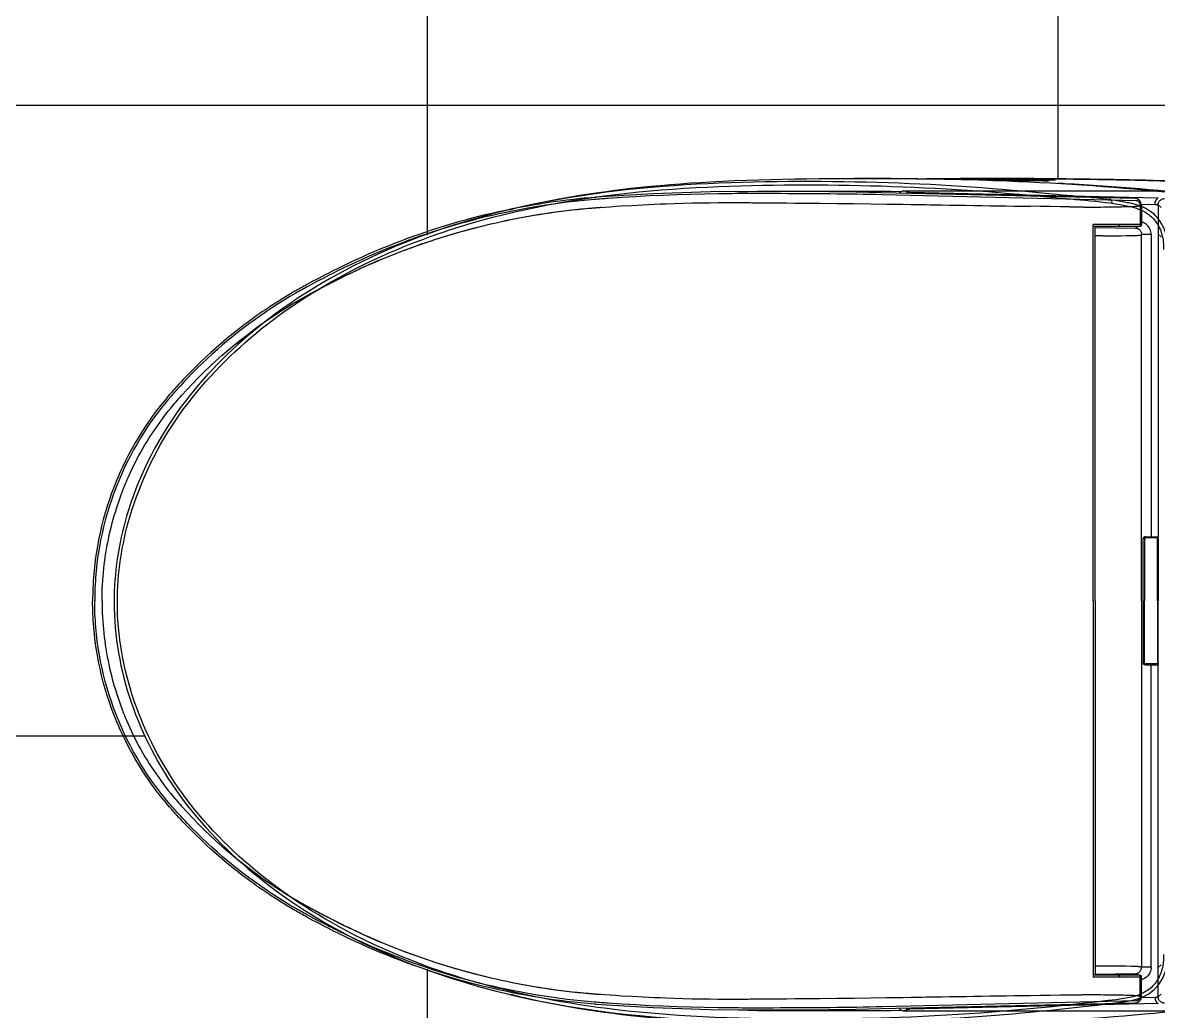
# Model space of a CAD drawing. Header units: millimetres. Extents: x 7294529 to 7346664, y 234399 to 276449.
# Drawn here: x 7331648 to 7332188, y 248269 to 248739 of the extents above; entities that cross this region are included whole.
import ezdxf
from ezdxf.xclip import XClip

# ---------------------------------------------------------------- set-up
doc = ezdxf.new("R2010")
doc.units = ezdxf.units.MM
doc.header["$LTSCALE"] = 100
doc.header["$XCLIPFRAME"] = 2
for name, color, linetype in [('BP', 7, 'Continuous'), ('U-59C-EX$0$FUR_욕실', 6, 'Continuous'), ('U-59C-EX$0$HAT', 8, 'Continuous')]:
    doc.layers.add(name, color=color, linetype=linetype)

# ---------------------------------------------------------------- blocks, each defined once
blk = doc.blocks.new('U-59C-EX$0$대변기')
blk.add_wipeout([(22.25, 172.54), (8.91, 147.75), (6.75, 136.34), (0, 0), (6.75, -136.34), (8.91, -147.75), (22.08, -172.29), (48.75, -190.93), (71.39, -195), (166.78, -195), (163.87, -199.59), (211.56, -201.09), (211.59, -201.6), (211.81, -202.64), (212.51, -203.59), (213.12, -203.98), (214.15, -204.2), (220.75, -204.2), (220.75, -206.36), (211.68, -206.36), (211.16, -206.4), (210.27, -206.68), (209.31, -207.43), (208.75, -208.41), (208.59, -209.09), (208.56, -209.46), (208.57, -265.02), (208.68, -265.02), (208.78, -265.75), (209.15, -266.63), (209.44, -267.04), (210.11, -267.63), (210.66, -267.92), (211.05, -268.03), (211.75, -268.12), (489.29, -268.12), (490.39, -267.86), (490.87, -267.71), (491.45, -267.22), (492.01, -266.5), (492.24, -265.95), (492.34, -265.59), (492.39, -265), (492.39, -209.47), (492.27, -208.62), (492.05, -208.04), (491.65, -207.42), (491.18, -206.97), (490.66, -206.65), (490.05, -206.44), (489.56, -206.38), (489.29, -206.36), (294.65, -206.36), (294.65, -204.2), (299.37, -204.2), (299.93, -204.14), (300.82, -203.77), (301.13, -203.53), (301.57, -203.01), (301.8, -202.57), (301.98, -201.86), (301.98, -201.81), (356.76, -202.11), (409.65, -200.73), (451.07, -197.49), (521.76, -184.13), (558.83, -171.77), (607.51, -146.93), (640.32, -121.72), (666.4, -92.64), (682.86, -64.81), (689.37, -48.84), (694.46, -30.58), (696.68, -17.3), (697.46, -8.65), (697.7, 0.02), (696.02, 21.31), (691.27, 41.8), (683.34, 62.6), (669.05, 87.71), (652.78, 108.07), (630.64, 128.96), (599.08, 150.93), (558.2, 170.85), (516.94, 184.22), (478.6, 192.5), (440.58, 197.36), (409.56, 199.56), (375.33, 200.69), (311.09, 200.7), (281.72, 200.87), (251.35, 200.76), (223.33, 200.38), (188.29, 199.95), (182.4, 198.16), (177.52, 194.77), (79.8, 195), (40.7, 194.57), (37.25, 193.23), (37.25, 185.31)]).dxf.layer = 'U-59C-EX$0$FUR_욕실'
at = {"layer": 'U-59C-EX$0$FUR_욕실'}
for p, q in [((254.59, 200.14, 0), (277.74, 200.31, 0)), ((278.64, 199.99, 0), (255.69, 199.78, 0)), ((286.74, 200.68, 0), (286.74, 200.72, 0)), ((286.74, 200.68, 0), (311.09, 200.7, 0)), ((315.97, 200.65, 0), (311.09, 200.7, 0)), ((321.99, 195), (71.39, 195)), ((319.36, 194.28), (321.99, 195)), ((328.3, 194.83), (323.04, 194.79)), ((391.64, 194.87), (328.3, 194.83)), ((400.7, 194.62), (391.64, 194.87)), ((200.94, 191.53), (319.36, 194.28)), ((211.5, 190.34), (332.26, 193.14)), ((211.99, 191.34), (332.78, 194.14)), ((465.96, 192.15), (468.22, 191.98)), ((465.96, 192.15), (468.22, 191.98)), ((201.05, 188.34), (199.6, 187.07)), ((201.05, 188.34), (201.05, 30.49)), ((209.04, 188.68), (202.5, 188.53)), ((209, 188.09), (209.01, 188.27)), ((209, 188.09), (209, 179)), ((209.01, 188.27), (209.02, 188.4)), ((209.5, 188.29), (209.5, 179)), ((209, 179), (231.95, 179)), ((231.95, 0), (231.95, 179)), ((201.05, 174.46), (199.6, 173.18)), ((204.35, 174.25), (204.35, 30.5)), ((204.35, 174.25), (208.9, 174.25)), ((209.31, 174), (208.9, 174.25)), ((208.9, 0), (208.9, 174.25)), ((210, 178), (231.95, 178)), ((230.95, 177.64), (211.75, 177.34)), ((213.77, 173.76), (213.5, 173.77)), ((230.95, 0), (230.95, 178)), ((201.01, 29.5), (201.01, 0)), ((207.02, 30.5), (201.06, 30.5)), ((201.25, 0), (201.25, 29.5)), ((201.56, 30), (206.84, 30)), ((207.48, 29.5), (207.48, 0)), ((208.11, 0), (208.11, 29.5)), ((201.01, -29.5), (201.01, 0)), ((201.25, 0), (201.25, -29.5)), ((207.48, -29.5), (207.48, 0)), ((208.11, 0), (208.11, -29.5)), ((208.9, 0), (208.9, -174.25)), ((230.95, 0), (230.95, -178)), ((231.95, 0), (231.95, -179)), ((201.05, -188.34), (201.05, -30.49)), ((207.02, -30.5), (201.06, -30.5)), ((201.56, -30), (206.84, -30)), ((204.35, -174.25), (204.35, -30.5)), ((201.05, -174.46), (199.6, -173.18)), ((204.35, -174.25), (208.9, -174.25)), ((209.31, -174), (208.9, -174.25)), ((210, -178), (231.95, -178)), ((230.95, -177.64), (211.75, -177.34)), ((213.77, -173.76), (213.5, -173.77)), ((209, -188.09), (209, -179)), ((209, -179), (231.95, -179)), ((209.5, -188.29), (209.5, -179)), ((201.05, -188.34), (199.6, -187.07)), ((209.04, -188.68), (202.5, -188.53)), ((209, -188.09), (209.01, -188.27)), ((209.01, -188.27), (209.02, -188.4)), ((200.94, -191.53), (319.36, -194.28)), ((211.5, -190.34), (332.26, -193.14)), ((211.99, -191.34), (332.78, -194.14)), ((319.36, -194.28), (321.99, -195)), ((465.96, -192.15), (468.22, -191.98)), ((465.96, -192.15), (468.22, -191.98)), ((321.99, -195), (71.39, -195)), ((328.3, -194.83), (323.04, -194.79)), ((391.64, -194.87), (328.3, -194.83)), ((400.7, -194.62), (391.64, -194.87))]:
    blk.add_line(p, q, dxfattribs=at)
at = {"layer": 'U-59C-EX$0$FUR_욕실', "elevation": 0, "flags": 128}
for points in [[(253.29, 199.87), (253.5, 199.9), (253.99, 199.93), (254.65, 199.95), (254.65, 199.95), (254.65, 199.95)], [(217.61, -190.77), (216.32, -190.59), (212.49, -189.82), (208.81, -188.64), (205.39, -186.89), (202.83, -184.92), (200.61, -182.48), (198.81, -179.55), (197.51, -176.24), (196.78, -172.97), (196.44, -169.57), (196.41, -168.25), (196.41, -168.25), (196.41, -168.25)]]:
    blk.add_lwpolyline(points, dxfattribs=at)
at = {"layer": 'U-59C-EX$0$FUR_욕실'}
for points in [[(332.76, 194.14), (344.74, 194.38), (357.46, 194.55), (370.69, 194.66), (384.1, 194.69)], [(384.1, 194.69), (413.91, 194.56), (441.2, 193.67), (465.96, 192.15)], [(209.02, 188.4), (209.18, 189.27), (209.59, 190.06), (210.22, 190.71), (211.05, 191.16), (212, 191.34)], [(209.02, -188.4), (209.18, -189.27), (209.59, -190.06), (210.22, -190.71), (211.05, -191.16), (212, -191.34)], [(332.76, -194.14), (344.74, -194.38), (357.46, -194.55), (370.69, -194.66), (384.1, -194.69)], [(384.1, -194.69), (413.91, -194.56), (441.2, -193.67), (465.96, -192.15)]]:
    blk.add_lwpolyline(points, dxfattribs=at)
for centre, radius, start, end in [((251.51, 200.36, 0), 0.251, 356.3462, 42.0501), ((254.39, 199.97, 0), 0.261, 356.6271, 40.8951), ((198.05, 188.34), 3, 0.1069, 89.8807), ((128.39, 8780.18), 8593.53, 270.764055, 270.889113), ((210, 179), 1, 179.9999, 270), ((210.01, 179), 1, 180, 269.9999), ((227.37, 955.68), 782.05, 269.99411, 270.26246), ((201.55, 30.5), 0.501, 180.3762, 266.4729), ((201.55, -30.5), 0.501, 93.5271, 179.6238), ((210, -179), 1, 90.0001, 180.0001), ((210.01, -179), 1, 90.0001, 180.0001), ((227.37, -955.68), 782.05, 89.73754, 90.00589), ((198.05, -188.34), 3, 270.1193, 359.8931), ((128.39, -8780.18), 8593.53, 89.110888, 89.235946)]:
    blk.add_arc(centre, radius, start, end, dxfattribs=at)
for points, knots in [([(451.85, 196.23, 0), (445.55, 196.88, 0), (432.96, 198.17, 0), (412.66, 199.48, 0), (391.01, 200.38, 0), (368.14, 200.86, 0), (347.19, 201.02, 0), (328.21, 201.01, 0), (311.19, 200.83, 0), (294.44, 200.49, 0), (276.45, 199.94, 0), (257.29, 199.11, 0), (237.03, 197.93, 0), (217.22, 196.41, 0), (202.89, 195.12, 0), (193.72, 194.09, 0), (189.8, 193.12, 0), (186.23, 191.53, 0), (183.25, 189.51, 0), (180.8, 187.06, 0), (178.87, 184.36, 0), (177.36, 181.29, 0), (176.26, 177.94, 0), (175.56, 174.37, 0), (175.4, 171.9, 0), (175.32, 170.67, 0)], [0, 0, 0, 0, 0.060795, 0.121595, 0.195943, 0.270352, 0.344706, 0.402267, 0.459897, 0.51754, 0.575118, 0.649316, 0.723553, 0.797769, 0.871482, 0.887461, 0.9034, 0.917212, 0.931, 0.942342, 0.953679, 0.964966, 0.976261, 0.988125, 1, 1, 1, 1]), ([(188.56, 199.51, 0), (193.49, 199.65, 0), (203.36, 199.95, 0), (218.31, 200.29, 0), (233.39, 200.56, 0), (248.65, 200.75, 0), (264.08, 200.86, 0), (279.67, 200.88, 0), (295.34, 200.84, 0), (305.84, 200.75, 0), (311.09, 200.7, 0)], [0, 0, 0, 0, 0.124137, 0.248272, 0.372714, 0.497153, 0.622686, 0.748222, 0.874111, 1, 1, 1, 1]), ([(311.09, 200.7, 0), (311.09, 200.7, 0), (305.59, 200.76, 0), (294.63, 200.84, 0), (278.25, 200.89, 0), (264.68, 200.85, 0), (255.22, 200.79, 0), (250.51, 200.75, 0), (247.82, 200.73, 0), (245.81, 200.71, 0), (243.8, 200.68, 0), (241.79, 200.66, 0), (239.78, 200.64, 0), (237.11, 200.6, 0), (233.77, 200.55, 0), (229.77, 200.49, 0), (225.78, 200.42, 0), (221.8, 200.35, 0), (216.51, 200.24, 0), (211.23, 200.13, 0), (205.97, 200, 0), (202.03, 199.9, 0), (198.1, 199.79, 0), (193.67, 199.66, 0), (190.56, 199.57, 0), (188.76, 199.51, 0)], [0, 0, 0, 0, 0.000125, 0.131782, 0.26344, 0.395063, 0.46087, 0.493772, 0.510223, 0.526674, 0.543126, 0.559577, 0.576028, 0.592479, 0.625382, 0.658284, 0.691187, 0.724089, 0.756992, 0.822798, 0.8557, 0.888602, 0.921505, 0.954407, 1, 1, 1, 1]), ([(249.98, 200.41, 0), (250.06, 200.43, 0), (250.22, 200.47, 0), (250.85, 200.51, 0), (251.42, 200.52, 0), (251.7, 200.53, 0)], [0, 0, 0, 0, 0.3333998, 0.6667346, 1, 1, 1, 1]), ([(252.81, 200.22, 0), (252.51, 200.22, 0), (251.91, 200.22, 0), (251.03, 200.25, 0), (250.37, 200.29, 0), (249.99, 200.34, 0), (250, 200.38, 0), (250, 200.39, 0)], [0, 0, 0, 0, 0.220131, 0.440281, 0.660475, 0.880709, 1, 1, 1, 1]), ([(251.7, 200.53, 0), (257.51, 200.58, 0), (269.13, 200.68, 0), (280.87, 200.68, 0), (286.74, 200.68, 0)], [0, 0, 0, 0, 0.499996, 1, 1, 1, 1]), ([(251.76, 200.35, 0), (253.88, 200.37, 0), (257.17, 200.4, 0), (261.06, 200.43, 0), (263.4, 200.44, 0), (265.75, 200.46, 0), (268.1, 200.47, 0), (271.04, 200.48, 0), (273.82, 200.49, 0), (277.01, 200.5, 0), (279.58, 200.5, 0), (282.25, 200.5, 0), (284.5, 200.5, 0), (286.2, 200.5, 0), (286.79, 200.5, 0)], [0, 0, 0, 0, 0.182787, 0.283539, 0.333913, 0.384286, 0.485029, 0.535398, 0.636129, 0.722167, 0.808193, 0.855545, 0.950235, 1, 1, 1, 1]), ([(287.57, 200.42, 0), (281.74, 200.41, 0), (270.1, 200.4, 0), (258.57, 200.28, 0), (252.81, 200.22, 0)], [0, 0, 0, 0, 0.500004, 1, 1, 1, 1]), ([(252.86, 200, 0), (252.94, 200.03, 0), (253.1, 200.07, 0), (253.74, 200.12, 0), (254.31, 200.13, 0), (254.59, 200.14, 0)], [0, 0, 0, 0, 0.3334024, 0.666737, 1, 1, 1, 1]), ([(255.69, 199.78, 0), (255.39, 199.78, 0), (254.78, 199.78, 0), (253.91, 199.81, 0), (253.25, 199.87, 0), (252.87, 199.92, 0), (252.88, 199.96, 0), (252.88, 199.97, 0)], [0, 0, 0, 0, 0.220786, 0.441592, 0.662444, 0.883338, 1, 1, 1, 1]), ([(254.65, 199.95, 0), (255.9, 199.96, 0), (258.25, 199.99, 0), (261.71, 200.03, 0), (265.11, 200.06, 0), (268.57, 200.08, 0), (272.82, 200.11, 0), (275.89, 200.12, 0), (277.79, 200.13, 0)], [0, 0, 0, 0, 0.162311, 0.306342, 0.450377, 0.602622, 0.754854, 1, 1, 1, 1]), ([(277.74, 200.31, 0), (278.04, 200.31, 0), (278.65, 200.31, 0), (279.5, 200.28, 0), (280.15, 200.23, 0), (280.5, 200.17, 0), (280.5, 200.1, 0), (280.15, 200.05, 0), (279.51, 200.01, 0), (278.93, 200, 0), (278.64, 199.99, 0)], [0, 0, 0, 0, 0.124965, 0.249943, 0.374946, 0.49997, 0.625002, 0.750027, 0.875026, 1, 1, 1, 1]), ([(277.79, 200.13, 0), (277.79, 200.16, 0), (277.78, 200.21, 0), (277.77, 200.27, 0), (277.75, 200.3, 0), (277.75, 200.31, 0), (277.74, 200.31, 0)], [0, 0, 0, 0, 0.286738, 0.57528, 0.794289, 1, 1, 1, 1]), ([(286.74, 200.68, 0), (287.04, 200.67, 0), (287.65, 200.67, 0), (288.5, 200.64, 0), (289.14, 200.6, 0), (289.47, 200.55, 0), (289.46, 200.5, 0), (289.1, 200.45, 0), (288.44, 200.42, 0), (287.86, 200.42, 0), (287.57, 200.42, 0)], [0, 0, 0, 0, 0.124968, 0.249948, 0.374951, 0.499974, 0.625005, 0.750027, 0.875025, 1, 1, 1, 1]), ([(286.79, 200.5, 0), (286.78, 200.52, 0), (286.78, 200.58, 0), (286.76, 200.64, 0), (286.75, 200.67, 0), (286.74, 200.67, 0), (286.74, 200.68, 0)], [0, 0, 0, 0, 0.287107, 0.575723, 0.794583, 1, 1, 1, 1]), ([(286.79, 200.5, 0), (286.79, 200.5, 0), (287.01, 200.5, 0), (287.47, 200.49, 0), (288.07, 200.47, 0), (288.36, 200.46, 0), (288.48, 200.45, 0)], [0, 0, 0, 0, 0.000033, 0.373782, 0.745647, 1, 1, 1, 1]), ([(192.39, 194.32, 0), (198.17, 194.89, 0), (209.72, 196.02, 0), (227.43, 197.34, 0), (240.42, 198.19, 0), (247.63, 198.51, 0), (248.73, 198.55, 0)], [0, 0, 0, 0, 0.314595, 0.629182, 0.94376, 1, 1, 1, 1]), ([(198.39, -168.28, 0), (198.39, -168.7, 0), (198.4, -170.2, 0), (198.63, -172.74, 0), (199.29, -175.91, 0), (200.45, -178.92, 0), (202.1, -181.67, 0), (204.2, -183.95, 0), (206.81, -185.93, 0), (209.96, -187.49, 0), (213.56, -188.58, 0), (217.28, -189.28, 0), (224.74, -190.2, 0), (238.4, -191.75, 0), (257.98, -193.82, 0), (279.92, -195.74, 0), (301.73, -197.24, 0), (322.27, -198.22, 0), (341.41, -198.78, 0), (359.05, -199.03, 0), (376.89, -199.03, 0), (396.39, -198.74, 0), (417.57, -198.02, 0), (440.37, -196.53, 0), (461.42, -194.34, 0), (480.64, -191.53, 0), (498.01, -188.31, 0), (515.24, -184.34, 0), (531.63, -179.77, 0), (547.17, -174.62, 0), (561.86, -168.97, 0), (576.26, -162.58, 0), (590.29, -155.44, 0), (603.88, -147.53, 0), (616.39, -139.21, 0), (627.84, -130.55, 0), (638.27, -121.66, 0), (648.12, -112.12, 0), (657.31, -101.96, 0), (665.44, -91.56, 0), (672.5, -80.98, 0), (678.55, -70.32, 0), (683.82, -59.25, 0), (688.21, -47.9, 0), (691.68, -36.31, 0), (694.21, -24.54, 0), (695.79, -12.6, 0), (696.31, -1.18, 0), (695.89, 9.64, 0), (694.74, 19.83, 0), (692.89, 29.91, 0), (690.07, 40.93, 0), (686.02, 52.8, 0), (680.51, 65.34, 0), (674, 77.38, 0), (666.63, 88.73, 0), (658.5, 99.34, 0), (649.73, 109.25, 0), (640.31, 118.58, 0), (630.36, 127.31, 0), (618.86, 136.27, 0), (605.69, 145.25, 0), (590.78, 154.03, 0), (575.33, 161.88, 0), (559.46, 168.81, 0), (541.95, 175.34, 0), (522.76, 181.24, 0), (501.9, 186.36, 0), (480.65, 190.41, 0), (459.06, 193.45, 0), (437.23, 195.59, 0), (415.66, 196.91, 0), (394.45, 197.64, 0), (373.63, 197.93, 0), (353.05, 197.82, 0), (332.51, 197.38, 0), (312.07, 196.6, 0), (291.74, 195.4, 0), (271.8, 193.9, 0), (255.53, 192.29, 0), (242.7, 191.13, 0), (233.17, 190.38, 0), (223.76, 189.31, 0), (216.13, 188.11, 0), (210.32, 186.52, 0), (206.85, 184.79, 0), (204.18, 182.73, 0), (202.11, 180.5, 0), (200.4, 177.68, 0), (199.17, 174.36, 0), (198.49, 170.79, 0), (198.42, 168.33, 0), (198.39, 167.1, 0)], [0, 0, 0, 0, 0.001013, 0.003622, 0.006228, 0.009035, 0.011841, 0.014627, 0.017416, 0.020908, 0.024426, 0.027971, 0.031501, 0.045381, 0.066017, 0.085104, 0.104198, 0.12328, 0.137934, 0.152601, 0.167268, 0.181921, 0.200236, 0.218565, 0.236881, 0.250956, 0.265043, 0.279128, 0.293198, 0.305689, 0.318219, 0.330762, 0.343296, 0.355806, 0.368283, 0.37916, 0.390074, 0.400992, 0.41189, 0.422754, 0.432485, 0.442242, 0.451997, 0.461726, 0.47128, 0.480865, 0.490446, 0.499993, 0.508129, 0.516286, 0.524445, 0.532584, 0.543445, 0.554344, 0.565246, 0.576112, 0.586613, 0.597144, 0.607694, 0.61824, 0.628753, 0.642488, 0.65626, 0.670054, 0.683843, 0.697592, 0.714681, 0.731786, 0.74888, 0.766406, 0.783944, 0.801471, 0.818416, 0.835382, 0.852348, 0.869292, 0.88688, 0.904485, 0.922096, 0.939692, 0.948425, 0.957164, 0.965892, 0.974611, 0.978706, 0.982792, 0.98541, 0.988024, 0.991033, 0.994042, 0.997019, 1, 1, 1, 1]), ([(216.43, 189.48, 0), (218.56, 189.89, 0), (223.77, 190.88, 0), (232.28, 191.76, 0), (241.85, 192.56, 0), (254.52, 193.72, 0), (270.37, 195.32, 0), (289.67, 196.82, 0), (309.32, 198.03, 0), (329.55, 198.88, 0), (350.38, 199.37, 0), (371.78, 199.53, 0), (393.43, 199.26, 0), (415.08, 198.52, 0), (436.66, 197.22, 0), (458.08, 195.16, 0), (477.79, 192.44, 0), (495.73, 189.19, 0), (511.91, 185.61, 0), (527.93, 181.34, 0), (543.99, 176.27, 0), (560.03, 170.29, 0), (576, 163.32, 0), (591.53, 155.43, 0), (606.54, 146.59, 0), (619.78, 137.56, 0), (631.36, 128.53, 0), (641.4, 119.73, 0), (650.88, 110.33, 0), (659.72, 100.34, 0), (667.92, 89.64, 0), (675.35, 78.19, 0), (681.92, 66.02, 0), (687.48, 53.36, 0), (691.56, 41.38, 0), (694.41, 30.24, 0), (696.28, 20.05, 0), (697.44, 9.75, 0), (697.86, -1.19, 0), (697.33, -12.73, 0), (695.75, -24.79, 0), (693.19, -36.69, 0), (689.69, -48.4, 0), (685.25, -59.87, 0), (679.94, -71.04, 0), (673.83, -81.8, 0), (666.71, -92.48, 0), (658.52, -102.97, 0), (649.27, -113.21, 0), (639.33, -122.82, 0), (628.83, -131.78, 0), (617.3, -140.51, 0), (604.71, -148.88, 0), (591.04, -156.84, 0), (576.93, -164.02, 0), (562.44, -170.44, 0), (547.68, -176.13, 0), (532.19, -181.26, 0), (516, -185.78, 0), (499.13, -189.69, 0), (482.11, -192.89, 0), (462.9, -195.75, 0), (441.5, -198.03, 0), (418.01, -199.59, 0), (394.51, -200.39, 0), (371.13, -200.68, 0), (347.95, -200.52, 0), (326.9, -199.97, 0), (307.94, -199.13, 0), (290.95, -198.09, 0), (274.24, -196.8, 0), (255.58, -195.11, 0), (237.59, -193.13, 0), (224.27, -191.69, 0), (218.47, -190.89, 0), (217.61, -190.77, 0)], [0, 0, 0, 0, 0.006414, 0.015663, 0.024923, 0.034178, 0.052154, 0.070145, 0.08813, 0.106098, 0.124692, 0.14331, 0.161928, 0.180522, 0.198654, 0.216798, 0.23493, 0.248839, 0.262762, 0.276681, 0.290586, 0.305167, 0.319791, 0.33442, 0.349026, 0.363592, 0.374762, 0.385967, 0.397177, 0.408367, 0.419523, 0.431089, 0.442694, 0.454295, 0.465855, 0.474529, 0.483225, 0.491917, 0.500588, 0.510762, 0.520971, 0.531186, 0.541366, 0.55172, 0.562103, 0.572488, 0.582845, 0.594387, 0.605965, 0.617564, 0.629159, 0.640716, 0.653946, 0.667211, 0.680502, 0.693803, 0.70709, 0.720335, 0.734871, 0.749421, 0.763973, 0.778513, 0.798415, 0.818332, 0.838233, 0.858409, 0.878602, 0.898779, 0.914313, 0.929857, 0.945405, 0.960943, 0.982757, 0.997423, 1, 1, 1, 1]), ([(324.29, 193.94), (324.23, 194.01), (323.91, 194.36), (323.17, 194.85), (322.38, 195), (321.99, 195)], [0.4457001, 0.4457001, 0.4457001, 0.4457001, 0.4999759, 0.7499681, 1, 1, 1, 1]), ([(509.43, 186.04, 0), (508.96, 186.17, 0), (502.35, 188, 0), (494.15, 189.63, 0), (480.55, 192.22, 0), (468.05, 194.27, 0), (456.98, 195.61, 0), (451.85, 196.23, 0)], [0, 0, 0, 0, 0.024918, 0.351384, 0.42809, 0.734974, 1, 1, 1, 1]), ([(196.41, 167.07, 0), (196.41, 167.07, 0), (196.42, 168.38, 0), (196.58, 170.99, 0), (197.32, 174.8, 0), (198.68, 178.36, 0), (200.54, 181.39, 0), (202.76, 183.78, 0), (205.58, 185.97, 0), (209.2, 187.79, 0), (213.02, 188.93, 0), (215.49, 189.33, 0), (216.43, 189.48, 0)], [0, 0, 0, 0, 0.000002, 0.106732, 0.213329, 0.32269, 0.432016, 0.52638, 0.620826, 0.765115, 0.909718, 1, 1, 1, 1]), ([(202.5, 188.53), (202.49, 188.89), (202.43, 189.44), (202.24, 190.14), (201.99, 190.72), (201.61, 191.28), (201.14, 191.52), (200.94, 191.53)], [0, 0, 0, 0, 0.301773, 0.453409, 0.595897, 0.831215, 1, 1, 1, 1]), ([(209.5, 188.29), (209.5, 188.43), (209.53, 188.71), (209.64, 189.05), (209.77, 189.3), (209.91, 189.53), (210.13, 189.78), (210.39, 189.98), (210.61, 190.11), (210.78, 190.19), (210.96, 190.25), (211.19, 190.31), (211.38, 190.33), (211.5, 190.34)], [0, 0, 0, 0, 0.134861, 0.2682, 0.333559, 0.398236, 0.524101, 0.646791, 0.70672, 0.766235, 0.825311, 0.883786, 1, 1, 1, 1]), ([(224.13, 191.29, 0), (224.13, 191.29, 0), (223.93, 191.15, 0), (223.5, 190.72, 0), (223.08, 190.01, 0), (222.99, 189.47, 0), (222.96, 189.28, 0)], [0, 0, 0, 0, 0.000025, 0.3088, 0.759133, 1, 1, 1, 1]), ([(435.19, 188.88), (429.67, 189.09), (418.67, 189.39), (406.31, 189.48), (398.11, 189.43), (392.68, 189.39), (383.23, 189.32), (364.5, 189.15), (338.02, 188.86), (316.92, 188.57), (307.92, 188.38)], [0, 0, 0, 0, 0.128721, 0.256371, 0.28812, 0.31977, 0.382879, 0.508337, 0.75621, 1, 1, 1, 1]), ([(320.86, 193.86), (320.74, 193.93), (320.27, 194.17), (319.75, 194.28), (319.36, 194.28)], [0.6635588, 0.6635588, 0.6635588, 0.6635588, 0.7511899, 1, 1, 1, 1]), ([(319.36, 194.28), (319.57, 194.27), (319.86, 194.12), (320.07, 193.91), (320.13, 193.85)], [0, 0, 0, 0, 0.1762572, 0.246632, 0.246632, 0.246632, 0.246632]), ([(332.26, 193.14), (336.29, 193.23), (344.58, 193.4), (353.97, 193.52), (360.44, 193.58), (364.9, 193.62), (372.79, 193.67), (379.57, 193.69), (384.1, 193.69)], [0, 0, 0, 0, 0.233226, 0.479703, 0.543407, 0.607851, 0.73758, 1, 1, 1, 1]), ([(384.1, 193.69), (386.29, 193.69), (390.66, 193.69), (397.21, 193.69), (403.77, 193.69), (416.87, 193.56), (436.5, 193.01), (455.01, 191.96), (464.8, 191.24), (465.89, 191.16)], [0, 0, 0, 0, 0.080106, 0.160211, 0.240304, 0.320362, 0.640313, 0.960036, 1, 1, 1, 1]), ([(465.89, 191.16), (466.97, 191.08), (470.24, 190.82), (477.84, 190.14), (488.7, 188.83), (501.67, 186.75), (518.82, 183.3), (539.9, 177.76), (560.4, 170.62), (576.39, 163.99), (586.21, 159.46), (593.97, 155.62), (599.75, 152.64), (603.58, 150.6), (605.49, 149.57)], [0, 0, 0, 0, 0.022282, 0.066856, 0.156105, 0.245608, 0.335377, 0.513517, 0.690371, 0.778671, 0.867053, 0.911312, 0.955625, 1, 1, 1, 1]), ([(468.22, 191.98), (468.55, 191.95), (471.07, 191.75), (477.95, 191.13), (488.83, 189.82), (501.85, 187.73), (519.05, 184.27), (540.19, 178.72), (560.75, 171.56), (576.79, 164.91), (586.63, 160.36), (594.41, 156.51), (600.21, 153.53), (604.05, 151.48), (605.97, 150.45)], [0, 0, 0, 0, 0.006979, 0.052255, 0.142908, 0.23382, 0.325002, 0.505945, 0.685583, 0.775273, 0.865045, 0.909975, 0.954955, 1, 1, 1, 1]), ([(202.5, 188.53), (202.3, 188.52), (201.96, 188.5), (201.52, 188.46), (201.24, 188.42), (201.1, 188.38), (201.06, 188.36), (201.05, 188.34)], [0, 0, 0, 0, 0.394723, 0.703633, 0.907827, 0.967538, 1, 1, 1, 1]), ([(242.98, 187.4), (237.21, 187.34), (233.65, 187.32), (228.36, 187.33), (223.28, 187.38), (218.63, 187.44), (214.86, 187.61), (211.68, 187.63), (210.31, 187.98), (208.99, 187.88), (209, 188.09)], [0, 0, 0, 0, 0.176478, 0.356056, 0.528849, 0.685348, 0.816957, 0.916462, 0.978461, 1, 1, 1, 1]), ([(307.92, 188.38), (302.79, 188.3), (292.52, 188.15), (277.13, 187.91), (266.87, 187.75), (261.74, 187.67)], [0, 0, 0, 0, 0.333471, 0.666804, 1, 1, 1, 1]), ([(518.55, 179.28), (504.95, 182.48), (489.44, 185.08), (472.95, 186.64), (469.91, 186.9), (468.18, 187.03), (463.84, 187.35), (452.98, 188.08), (442.55, 188.59), (435.19, 188.88)], [0, 0, 0, 0, 0.500485, 0.562901, 0.594113, 0.609721, 0.625329, 0.750198, 1, 1, 1, 1]), ([(518.52, 179.28), (511.68, 180.89), (497.91, 183.66), (482.26, 185.77), (471.81, 186.77), (468.15, 187.05), (466.23, 187.19), (466.05, 187.2)], [0, 0, 0, 0, 0.397095, 0.792478, 0.89126, 0.990019, 1, 1, 1, 1]), ([(204.35, 174.25), (204.35, 175.08), (204.69, 176.72), (206.06, 178.73), (207.65, 179.79), (208.68, 180.12), (209, 180.19)], [0, 0, 0, 0, 0.2681868, 0.5244934, 0.7665182, 0.8712251, 0.8712251, 0.8712251, 0.8712251]), ([(209.5, 179), (209.5, 178.83), (209.54, 178.53), (209.7, 178.15), (209.92, 178), (210.01, 178)], [0, 0, 0, 0, 0.418065, 0.759209, 1, 1, 1, 1]), ([(219.92, 178), (219.83, 178), (219.6, 178.15), (219.45, 178.53), (219.41, 178.83), (219.41, 179)], [0, 0, 0, 0, 0.240791, 0.581935, 1, 1, 1, 1]), ([(604.54, 145.97), (603.46, 146.55), (601.25, 147.74), (596.75, 150.11), (591.02, 153.03), (584.09, 156.41), (570.08, 162.83), (548.45, 171.26), (528.59, 176.92), (518.52, 179.28)], [0, 0, 0, 0, 0.039701, 0.081457, 0.164878, 0.24822, 0.331513, 0.664619, 1, 1, 1, 1]), ([(604.92, 145.79), (604.28, 146.14), (602.39, 147.16), (597.95, 149.53), (592.83, 152.15), (587.68, 154.69), (574.74, 160.9), (557.39, 167.99), (535.41, 175.02), (524.2, 177.96), (518.55, 179.28)], [0, 0, 0, 0, 0.023212, 0.06963, 0.162391, 0.208744, 0.255085, 0.626052, 0.812702, 1, 1, 1, 1]), ([(211.75, 177.34), (211.37, 177.32), (210.61, 177.14), (209.67, 176.44), (209.05, 175.43), (208.9, 174.64), (208.9, 174.25)], [0, 0, 0, 0, 0.243275, 0.491907, 0.745251, 1, 1, 1, 1]), ([(213.5, 173.77), (212.93, 173.78), (211.94, 173.81), (210.78, 173.86), (210.08, 173.9), (209.71, 173.93), (209.47, 173.96), (209.35, 173.98), (209.31, 174)], [0, 0, 0, 0, 0.404606, 0.710975, 0.824501, 0.910788, 0.969368, 1, 1, 1, 1]), ([(211.75, 177.34), (211.54, 177.34), (211.16, 177.53), (210.9, 177.84), (210.79, 178)], [0, 0, 0, 0, 0.1683215, 0.3284292, 0.3284292, 0.3284292, 0.3284292]), ([(227.29, 173.63), (226.02, 173.63), (221.52, 173.64), (217.01, 173.68), (213.77, 173.76)], [0, 0, 0, 0, 0.280677, 1, 1, 1, 1]), ([(665.61, 97.67), (662.13, 101.55), (654.92, 109.06), (643.37, 119.56), (633.17, 127.64), (625.74, 132.92), (621.41, 135.84), (617.04, 138.68), (612.6, 141.4), (608.11, 144), (605.79, 145.29), (604.6, 145.94), (604.54, 145.97)], [0, 0, 0, 0, 0.199766, 0.398867, 0.598199, 0.698268, 0.748439, 0.798515, 0.898244, 0.947931, 0.997518, 1, 1, 1, 1]), ([(605.49, 149.57), (606.45, 149.05), (608.36, 148), (614.06, 144.76), (620.59, 140.74), (627.87, 135.82), (638.57, 128.14), (650.4, 118.31), (661.32, 107.54), (666.56, 101.93), (669.49, 98.65), (672.38, 95.32), (675.84, 91.05), (681.05, 84.01), (686.95, 74.81), (692.02, 65.13), (695.11, 58.13), (696.76, 54.05), (699.08, 47.88), (702.05, 38.48), (704.88, 25.67), (706.29, 14.82), (706.77, 7.17), (706.9, 2.95), (706.91, 0.92), (706.91, 0)], [0, 0, 0, 0, 0.0085672, 0.0171488, 0.0516529, 0.0690261, 0.0863668, 0.1553748, 0.1898939, 0.2072039, 0.2158775, 0.2245673, 0.2419211, 0.2591776, 0.293528, 0.3278953, 0.3451734, 0.3538508, 0.3625469, 0.3970834, 0.431417, 0.4658156, 0.4831278, 0.4918234, 0.4990891, 0.4990891, 0.4990891, 0.4990891]), ([(605.97, 150.45), (606.93, 149.93), (608.84, 148.87), (614.56, 145.62), (621.13, 141.58), (628.44, 136.64), (639.18, 128.93), (651.06, 119.06), (662.04, 108.24), (667.3, 102.6), (669.8, 99.81), (670.81, 98.64), (671.1, 98.31)], [0, 0, 0, 0, 0.039042, 0.078171, 0.235497, 0.314713, 0.39378, 0.70843, 0.865825, 0.944752, 0.9843, 1, 1, 1, 1]), ([(703.44, 0), (703.38, 10.33), (702.3, 20.43), (700.19, 30.3), (699.21, 34.9), (697.33, 41.97), (694.51, 50.11), (692.59, 54.98), (689.53, 62.17), (684.24, 72.61), (677.14, 83.52), (671.58, 90.73), (668.22, 94.73), (666.49, 96.7), (665.61, 97.67)], [-0.395383, -0.395383, -0.395383, -0.395383, 0, 0, 0, 0.183822, 0.286135, 0.337536, 0.388771, 0.592232, 0.795258, 0.897378, 0.94872, 1, 1, 1, 1]), ([(671.1, 98.31), (671.54, 97.81), (673.42, 95.62), (676.63, 91.66), (681.87, 84.57), (687.81, 75.31), (692.91, 65.57), (696.03, 58.52), (697.69, 54.41), (700.03, 48.2), (703.01, 38.74), (705.86, 25.84), (707.28, 14.92), (707.77, 7.22), (707.89, 2.97), (707.91, 0.93), (707.91, 0)], [0, 0, 0, 0, 0.0067599, 0.0291187, 0.051352, 0.0956095, 0.1398887, 0.1621498, 0.1733299, 0.1845342, 0.2290313, 0.2732672, 0.3175866, 0.3398917, 0.3510952, 0.3604565, 0.3604565, 0.3604565, 0.3604565]), ([(201.01, 29.5), (201.01, 29.58), (201.01, 29.85), (201.01, 30.13), (201.03, 30.31)], [0, 0, 0, 0, 0.301995, 1, 1, 1, 1]), ([(201.03, 30.31), (201.03, 30.34), (201.03, 30.4), (201.04, 30.46), (201.05, 30.49)], [0, 0, 0, 0, 0.366935, 1, 1, 1, 1]), ([(201.05, 30.49), (201.05, 30.5), (201.06, 30.5), (201.06, 30.5), (201.06, 30.5)], [0, 0, 0, 0, 0.483873, 1, 1, 1, 1]), ([(201.56, 30), (201.43, 30), (201.17, 30.11), (201.06, 30.37), (201.06, 30.5)], [0, 0, 0, 0, 0.49913, 1, 1, 1, 1]), ([(201.25, 29.5), (201.25, 29.58), (201.26, 29.77), (201.4, 29.98), (201.52, 30)], [0, 0, 0, 0, 0.380763, 1, 1, 1, 1]), ([(201.56, 30), (201.55, 30), (201.54, 30), (201.53, 30), (201.52, 30)], [0, 0, 0, 0, 0.519468, 1, 1, 1, 1]), ([(207.48, 29.5), (207.48, 29.58), (207.45, 29.73), (207.24, 29.97), (206.99, 30), (206.83, 30)], [0, 0, 0, 0, 0.254601, 0.498893, 1, 1, 1, 1]), ([(207.02, 30.5), (207.02, 30.38), (207.01, 30.21), (206.9, 30), (206.84, 30)], [0, 0, 0, 0, 0.643965, 1, 1, 1, 1]), ([(207.02, 30.5), (207.3, 30.5), (207.9, 30.36), (208.11, 29.76), (208.11, 29.5)], [0, 0, 0, 0, 0.513589, 1, 1, 1, 1]), ([(605.49, -149.57), (606.45, -149.05), (608.36, -148), (614.06, -144.76), (620.59, -140.74), (627.87, -135.82), (638.57, -128.14), (650.4, -118.31), (661.32, -107.54), (666.56, -101.93), (669.49, -98.65), (672.38, -95.32), (675.84, -91.05), (681.05, -84.01), (686.95, -74.81), (692.02, -65.13), (695.11, -58.13), (696.76, -54.05), (699.08, -47.88), (702.05, -38.48), (704.88, -25.67), (706.29, -14.82), (706.77, -7.17), (706.9, -2.95), (706.91, -0.92), (706.91, 0)], [0, 0, 0, 0, 0.0085672, 0.0171488, 0.0516529, 0.0690261, 0.0863668, 0.1553748, 0.1898939, 0.2072039, 0.2158775, 0.2245673, 0.2419211, 0.2591776, 0.293528, 0.3278953, 0.3451734, 0.3538508, 0.3625469, 0.3970834, 0.431417, 0.4658156, 0.4831278, 0.4918234, 0.4990891, 0.4990891, 0.4990891, 0.4990891]), ([(703.44, 0), (703.38, -10.33), (702.3, -20.43), (700.19, -30.3), (699.21, -34.9), (697.33, -41.97), (694.51, -50.11), (692.59, -54.98), (689.53, -62.17), (684.24, -72.61), (677.14, -83.52), (671.58, -90.73), (668.22, -94.73), (666.49, -96.7), (665.61, -97.67)], [-0.395383, -0.395383, -0.395383, -0.395383, 0, 0, 0, 0.183822, 0.286135, 0.337536, 0.388771, 0.592232, 0.795258, 0.897378, 0.94872, 1, 1, 1, 1]), ([(671.1, -98.31), (671.54, -97.81), (673.42, -95.62), (676.63, -91.66), (681.87, -84.57), (687.81, -75.31), (692.91, -65.57), (696.03, -58.52), (697.69, -54.41), (700.03, -48.2), (703.01, -38.74), (705.86, -25.84), (707.28, -14.92), (707.77, -7.22), (707.89, -2.97), (707.91, -0.93), (707.91, 0)], [0, 0, 0, 0, 0.0067599, 0.0291187, 0.051352, 0.0956095, 0.1398887, 0.1621498, 0.1733299, 0.1845342, 0.2290313, 0.2732672, 0.3175866, 0.3398917, 0.3510952, 0.3604565, 0.3604565, 0.3604565, 0.3604565]), ([(201.01, -29.5), (201.01, -29.58), (201.01, -29.85), (201.01, -30.13), (201.03, -30.31)], [0, 0, 0, 0, 0.301995, 1, 1, 1, 1]), ([(201.03, -30.31), (201.03, -30.34), (201.03, -30.4), (201.04, -30.46), (201.05, -30.49)], [0, 0, 0, 0, 0.366935, 1, 1, 1, 1]), ([(201.05, -30.49), (201.05, -30.5), (201.06, -30.5), (201.06, -30.5), (201.06, -30.5)], [0, 0, 0, 0, 0.483873, 1, 1, 1, 1]), ([(201.56, -30), (201.43, -30), (201.17, -30.11), (201.06, -30.37), (201.06, -30.5)], [0, 0, 0, 0, 0.49913, 1, 1, 1, 1]), ([(201.25, -29.5), (201.25, -29.58), (201.26, -29.77), (201.4, -29.98), (201.52, -30)], [0, 0, 0, 0, 0.380763, 1, 1, 1, 1]), ([(201.56, -30), (201.55, -30), (201.54, -30), (201.53, -30), (201.52, -30)], [0, 0, 0, 0, 0.519468, 1, 1, 1, 1]), ([(207.48, -29.5), (207.48, -29.58), (207.45, -29.73), (207.24, -29.97), (206.99, -30), (206.83, -30)], [0, 0, 0, 0, 0.254601, 0.498893, 1, 1, 1, 1]), ([(207.02, -30.5), (207.02, -30.38), (207.01, -30.21), (206.9, -30), (206.84, -30)], [0, 0, 0, 0, 0.643965, 1, 1, 1, 1]), ([(207.02, -30.5), (207.3, -30.5), (207.9, -30.36), (208.11, -29.76), (208.11, -29.5)], [0, 0, 0, 0, 0.513589, 1, 1, 1, 1]), ([(665.61, -97.67), (662.13, -101.55), (654.92, -109.06), (643.37, -119.56), (633.17, -127.64), (625.74, -132.92), (621.41, -135.84), (617.04, -138.68), (612.6, -141.4), (608.11, -144), (605.79, -145.29), (604.6, -145.94), (604.54, -145.97)], [0, 0, 0, 0, 0.199766, 0.398867, 0.598199, 0.698268, 0.748439, 0.798515, 0.898244, 0.947931, 0.997518, 1, 1, 1, 1]), ([(605.97, -150.45), (606.93, -149.93), (608.84, -148.87), (614.56, -145.62), (621.13, -141.58), (628.44, -136.64), (639.18, -128.93), (651.06, -119.06), (662.04, -108.24), (667.3, -102.6), (669.8, -99.81), (670.81, -98.64), (671.1, -98.31)], [0, 0, 0, 0, 0.039042, 0.078171, 0.235497, 0.314713, 0.39378, 0.70843, 0.865825, 0.944752, 0.9843, 1, 1, 1, 1]), ([(604.92, -145.79), (604.28, -146.14), (602.39, -147.16), (597.95, -149.53), (592.83, -152.15), (587.68, -154.69), (574.74, -160.9), (557.39, -167.99), (535.41, -175.02), (524.2, -177.96), (518.55, -179.28)], [0, 0, 0, 0, 0.023212, 0.06963, 0.162391, 0.208744, 0.255085, 0.626052, 0.812702, 1, 1, 1, 1]), ([(465.89, -191.16), (466.97, -191.08), (470.24, -190.82), (477.84, -190.14), (488.7, -188.83), (501.67, -186.75), (518.82, -183.3), (539.9, -177.76), (560.4, -170.62), (576.39, -163.99), (586.21, -159.46), (593.97, -155.62), (599.75, -152.64), (603.58, -150.6), (605.49, -149.57)], [0, 0, 0, 0, 0.022282, 0.066856, 0.156105, 0.245608, 0.335377, 0.513517, 0.690371, 0.778671, 0.867053, 0.911312, 0.955625, 1, 1, 1, 1]), ([(468.22, -191.98), (468.55, -191.95), (471.07, -191.75), (477.95, -191.13), (488.83, -189.82), (501.85, -187.73), (519.05, -184.27), (540.19, -178.72), (560.75, -171.56), (576.79, -164.91), (586.63, -160.36), (594.41, -156.51), (600.21, -153.53), (604.05, -151.48), (605.97, -150.45)], [0, 0, 0, 0, 0.006979, 0.052255, 0.142908, 0.23382, 0.325002, 0.505945, 0.685583, 0.775273, 0.865045, 0.909975, 0.954955, 1, 1, 1, 1]), ([(604.54, -145.97), (603.46, -146.55), (601.25, -147.74), (596.75, -150.11), (591.02, -153.03), (584.09, -156.41), (570.08, -162.83), (548.45, -171.26), (528.59, -176.92), (518.52, -179.28)], [0, 0, 0, 0, 0.039701, 0.081457, 0.164878, 0.24822, 0.331513, 0.664619, 1, 1, 1, 1]), ([(175.32, -171.85, 0), (175.4, -173.08, 0), (175.56, -175.55, 0), (176.26, -179.12, 0), (177.36, -182.47, 0), (178.87, -185.54, 0), (180.8, -188.24, 0), (183.26, -190.69, 0), (186.23, -192.71, 0), (189.8, -194.3, 0), (193.72, -195.27, 0), (202.89, -196.3, 0), (217.22, -197.59, 0), (237.03, -199.1, 0), (257.29, -200.29, 0), (276.28, -201.11, 0), (293.92, -201.65, 0), (310.1, -201.99, 0), (326.56, -202.17, 0), (343.47, -202.2, 0), (360.78, -202.1, 0), (378.43, -201.85, 0), (396.2, -201.36, 0), (414.39, -200.54, 0), (432.96, -199.35, 0), (445.55, -198.06, 0), (451.85, -197.41, 0)], [0, 0, 0, 0, 0.011878, 0.023745, 0.03504, 0.046327, 0.057664, 0.069006, 0.082797, 0.096612, 0.112546, 0.128518, 0.202229, 0.276443, 0.350679, 0.424875, 0.480613, 0.536408, 0.592191, 0.64791, 0.70551, 0.763162, 0.820811, 0.878407, 0.939206, 1, 1, 1, 1]), ([(204.35, -174.25), (204.35, -175.08), (204.69, -176.72), (206.06, -178.73), (207.65, -179.78), (208.68, -180.12), (209, -180.19)], [0, 0, 0, 0, 0.2681868, 0.5244934, 0.7665182, 0.8712251, 0.8712251, 0.8712251, 0.8712251]), ([(211.75, -177.34), (211.37, -177.32), (210.61, -177.14), (209.67, -176.44), (209.05, -175.43), (208.9, -174.64), (208.9, -174.25)], [0, 0, 0, 0, 0.243275, 0.491907, 0.745251, 1, 1, 1, 1]), ([(213.5, -173.77), (212.93, -173.78), (211.94, -173.81), (210.78, -173.86), (210.08, -173.9), (209.71, -173.93), (209.47, -173.96), (209.35, -173.98), (209.31, -174)], [0, 0, 0, 0, 0.404606, 0.710975, 0.824501, 0.910788, 0.969368, 1, 1, 1, 1]), ([(209.5, -179), (209.5, -178.83), (209.54, -178.53), (209.7, -178.15), (209.92, -178), (210.01, -178)], [0, 0, 0, 0, 0.418065, 0.759209, 1, 1, 1, 1]), ([(211.75, -177.34), (211.54, -177.34), (211.16, -177.53), (210.9, -177.84), (210.79, -178)], [0, 0, 0, 0, 0.1683215, 0.3284292, 0.3284292, 0.3284292, 0.3284292]), ([(227.29, -173.63), (226.02, -173.63), (221.52, -173.64), (217.01, -173.68), (213.77, -173.76)], [0, 0, 0, 0, 0.280677, 1, 1, 1, 1]), ([(219.92, -178), (219.83, -178), (219.6, -178.15), (219.45, -178.53), (219.41, -178.83), (219.41, -179)], [0, 0, 0, 0, 0.240791, 0.581935, 1, 1, 1, 1]), ([(518.55, -179.28), (504.95, -182.48), (489.44, -185.08), (472.95, -186.64), (469.91, -186.9), (468.18, -187.03), (463.84, -187.35), (452.98, -188.08), (442.55, -188.59), (435.19, -188.88)], [0, 0, 0, 0, 0.500485, 0.562901, 0.594113, 0.609721, 0.625329, 0.750198, 1, 1, 1, 1]), ([(518.52, -179.28), (511.68, -180.89), (497.91, -183.66), (482.26, -185.77), (471.81, -186.77), (468.15, -187.05), (466.23, -187.19), (466.05, -187.2)], [0, 0, 0, 0, 0.397095, 0.792478, 0.89126, 0.990019, 1, 1, 1, 1]), ([(202.5, -188.53), (202.49, -188.89), (202.43, -189.44), (202.24, -190.14), (201.99, -190.72), (201.61, -191.28), (201.14, -191.52), (200.94, -191.53)], [0, 0, 0, 0, 0.301773, 0.453409, 0.595897, 0.831215, 1, 1, 1, 1]), ([(202.5, -188.53), (202.3, -188.52), (201.96, -188.5), (201.52, -188.46), (201.24, -188.42), (201.1, -188.38), (201.06, -188.36), (201.05, -188.34)], [0, 0, 0, 0, 0.394723, 0.703633, 0.907827, 0.967538, 1, 1, 1, 1]), ([(242.98, -187.4), (237.21, -187.34), (233.65, -187.32), (228.36, -187.33), (223.28, -187.38), (218.63, -187.44), (214.86, -187.6), (211.68, -187.63), (210.31, -187.98), (208.99, -187.88), (209, -188.09)], [0, 0, 0, 0, 0.176478, 0.356056, 0.528849, 0.685348, 0.816957, 0.916462, 0.978461, 1, 1, 1, 1]), ([(209.5, -188.29), (209.5, -188.43), (209.53, -188.71), (209.64, -189.05), (209.77, -189.3), (209.91, -189.53), (210.13, -189.78), (210.39, -189.98), (210.61, -190.11), (210.78, -190.19), (210.96, -190.25), (211.19, -190.31), (211.38, -190.33), (211.5, -190.34)], [0, 0, 0, 0, 0.134861, 0.2682, 0.333559, 0.398236, 0.524101, 0.646791, 0.70672, 0.766235, 0.825311, 0.883786, 1, 1, 1, 1]), ([(307.92, -188.38), (302.79, -188.3), (292.52, -188.14), (277.13, -187.91), (266.87, -187.75), (261.74, -187.67)], [0, 0, 0, 0, 0.333471, 0.666804, 1, 1, 1, 1]), ([(435.19, -188.88), (429.67, -189.09), (418.67, -189.39), (406.31, -189.48), (398.11, -189.43), (392.68, -189.39), (383.23, -189.32), (364.5, -189.15), (338.02, -188.86), (316.92, -188.57), (307.92, -188.38)], [0, 0, 0, 0, 0.128721, 0.256371, 0.28812, 0.31977, 0.382879, 0.508337, 0.75621, 1, 1, 1, 1]), ([(451.85, -197.41, 0), (457.52, -196.72, 0), (468.86, -195.34, 0), (485.79, -192.48, 0), (499.12, -189.85, 0), (506.74, -187.86, 0), (508.79, -187.32, 0)], [0, 0, 0, 0, 0.296042, 0.5920677, 0.8899474, 1, 1, 1, 1]), ([(319.36, -194.28), (319.57, -194.27), (319.86, -194.12), (320.07, -193.91), (320.13, -193.85)], [0, 0, 0, 0, 0.1762572, 0.246632, 0.246632, 0.246632, 0.246632]), ([(320.86, -193.86), (320.74, -193.93), (320.27, -194.17), (319.75, -194.28), (319.36, -194.28)], [0.6635588, 0.6635588, 0.6635588, 0.6635588, 0.7511899, 1, 1, 1, 1]), ([(324.29, -193.94), (324.23, -194.01), (323.91, -194.36), (323.17, -194.85), (322.38, -195), (321.99, -195)], [0.4457001, 0.4457001, 0.4457001, 0.4457001, 0.4999759, 0.7499681, 1, 1, 1, 1]), ([(332.26, -193.14), (336.29, -193.23), (344.58, -193.4), (353.97, -193.52), (360.44, -193.58), (364.9, -193.62), (372.79, -193.67), (379.57, -193.69), (384.1, -193.69)], [0, 0, 0, 0, 0.233226, 0.479703, 0.543407, 0.607851, 0.73758, 1, 1, 1, 1]), ([(384.1, -193.69), (386.29, -193.69), (390.66, -193.69), (397.21, -193.69), (403.77, -193.69), (416.87, -193.56), (436.5, -193.01), (455.01, -191.96), (464.8, -191.24), (465.89, -191.16)], [0, 0, 0, 0, 0.080106, 0.160211, 0.240304, 0.320362, 0.640313, 0.960036, 1, 1, 1, 1])]:
    blk.add_open_spline(points, degree=3, knots=knots, dxfattribs=at)
blk = doc.blocks.new('U-59C-EX$0$A$Ce93e390f')
at = {"layer": 'U-59C-EX$0$HAT'}
h = blk.add_hatch(dxfattribs=at)
h.set_pattern_fill('_USER', color=256, scale=300, angle=180, double=1, pattern_type=0)
h.set_pattern_definition([(180, (1340, -8e-07), (-4e-14, -300), []), (270, (1340, -8e-07), (300, -6e-14), [])])
h.paths.add_polyline_path([(1340, 1350), (0, 1350), (0, 0), (1340, 0)])
at = {"layer": 'U-59C-EX$0$FUR_욕실', "xscale": -1}
blk.add_blockref('U-59C-EX$0$대변기', (1469.49, 399.99), dxfattribs=at)
blk = doc.blocks.new('U-59C-EX')
at = {"layer": 'U-59C-EX$0$FUR_욕실', "xscale": -1.000000000000001}
blk.add_blockref('U-59C-EX$0$A$Ce93e390f', (1735, -2945), dxfattribs=at)

msp = doc.modelspace()

# ---------------------------------------------------------------- block references
at = {"layer": 'BP'}
ref = msp.add_blockref('U-59C-EX', (7332654.36, 251009.38), dxfattribs=dict(at, xscale=-1))
XClip(ref).set_block_clipping_path([(12590, 2135.0000000001), (4674.9999999981, 2134.9999999984), (4074.9999999981, 1534.9999999988), (-145, 1535.0000000005), (-145, -7185.0000000001), (12590, -7184.9999999997)])

doc.saveas('drawing.dxf')
